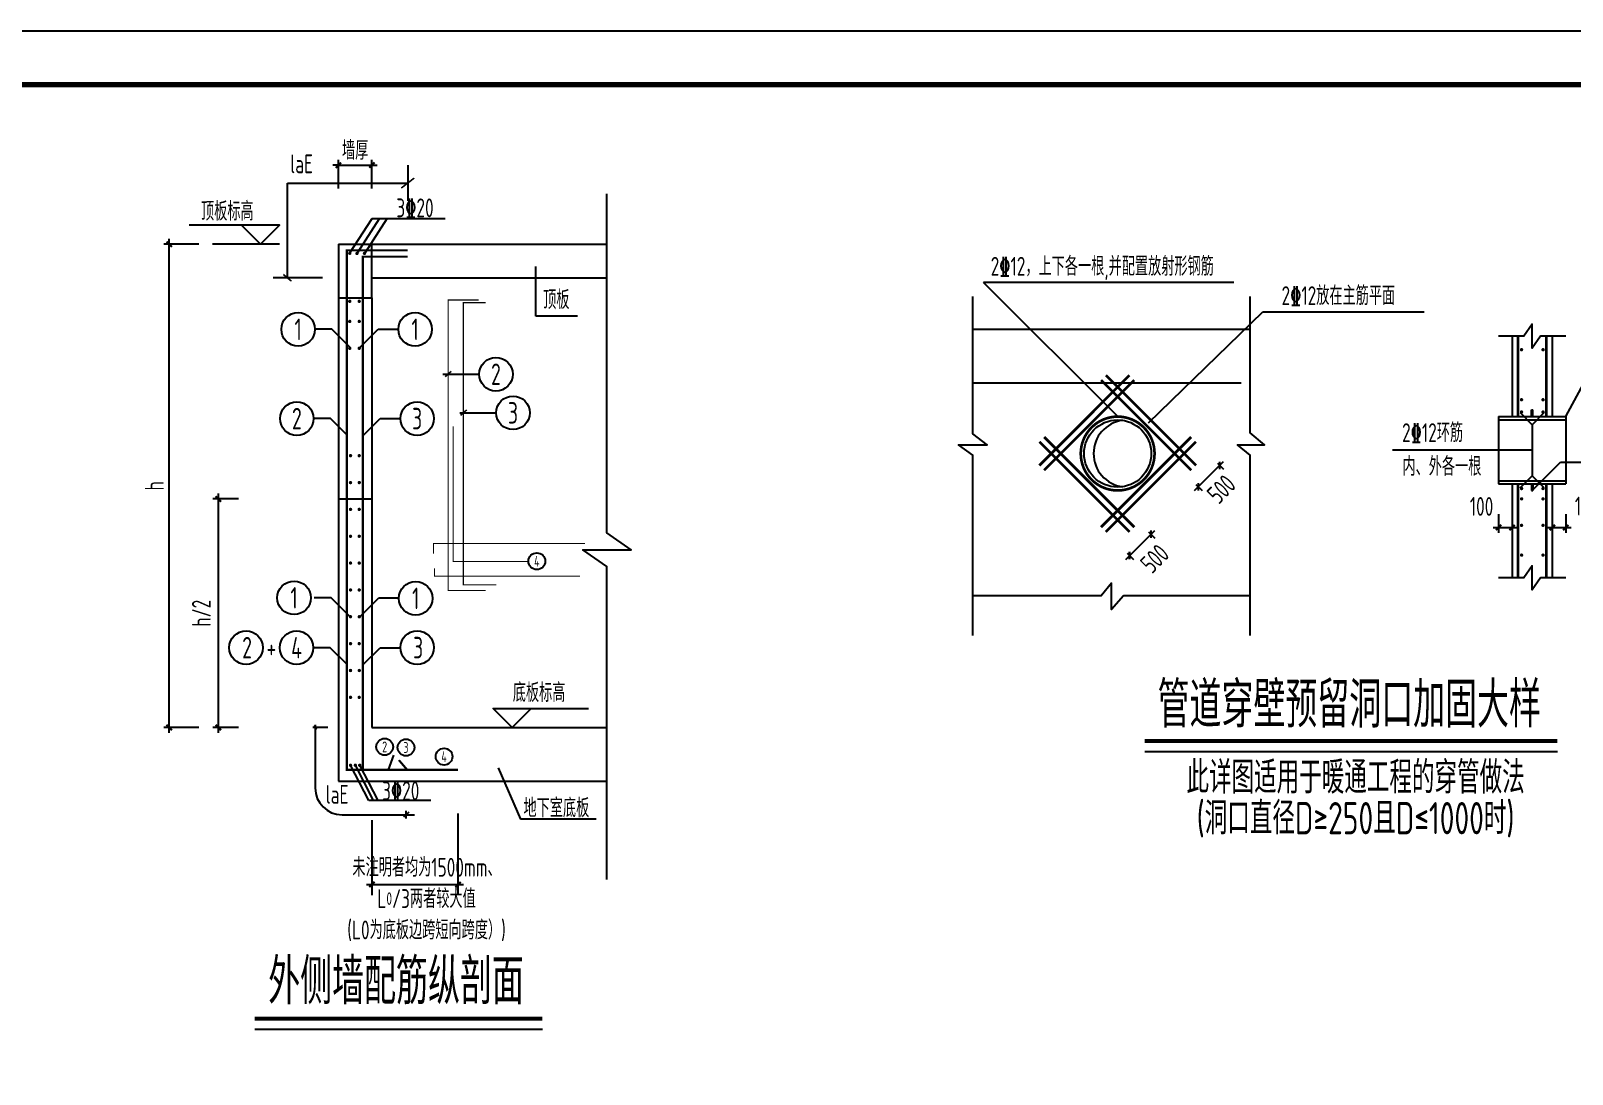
# Model space of a CAD drawing. Header units: millimetres. Extents: x -47177 to 68020, y 521003 to 580403.
# Drawn here: x 9048 to 37753, y 560974 to 580403 of the extents above; entities that cross this region are included whole.
import ezdxf
from ezdxf.enums import TextEntityAlignment as Align

# ---------------------------------------------------------------- set-up
doc = ezdxf.new("R2010")
doc.units = ezdxf.units.MM
doc.header["$LTSCALE"] = 1000
doc.header["$PDMODE"] = 35
doc.header["$PDSIZE"] = 200
doc.linetypes.add('DASHEDX2', pattern=[1.5, 1, -0.5])
doc.linetypes.add('HIDDEN', pattern=[7, 5, -2])
for name, color, linetype in [('DIM', 4, 'Continuous'), ('TEXT', 7, 'Continuous'), ('图框', 4, 'Continuous')]:
    doc.layers.add(name, color=color, linetype=linetype)
doc.layers.add('REIN', color=1, linetype='Continuous', lineweight=18)
doc.styles.add('TSSD_Dimension', font='Tssdeng.shx', dxfattribs={"width": 0.7, "bigfont": 'hztxt.shx'})
doc.styles.add('TSSD_REIN', font='Tssdeng.shx', dxfattribs={"width": 0.7, "bigfont": 'hztxt.shx'})
doc.dimstyles.new('TSSD_100_100', dxfattribs={"dimtxt": 300, "dimasz": 100, "dimexe": 100, "dimexo": 250, "dimgap": 100, "dimtad": 1, "dimdec": 0, "dimzin": 0, "dimdsep": 46, "dimtxsty": 'TSSD_Dimension', "dimblk": 'ARCHTICK', "dimcen": 0, "dimdle": 100, "dimclrt": 7, "dimadec": 0, "dimazin": 0, "dimtfac": 1, "dimtdec": 0, "dimtix": 1, "dimtmove": 2, "dimatfit": 3, "dimfxl": 1, "dimtolj": 1, "dimtzin": 0, "dimarcsym": 0})

# ---------------------------------------------------------------- blocks, each defined once
blk = doc.blocks.new('_ArchTick')
at = {"color": 0, "linetype": 'ByBlock', "const_width": 0.4}
blk.add_lwpolyline([(-0.5, -0.5), (0.5, 0.5)], dxfattribs=at)
blk = doc.blocks.new('*D3')
at = {"layer": 'Defpoints', "color": 0}
for p in [(37383, 571655), (37633, 571655), (37633, 571153)]:
    blk.add_point(p, dxfattribs=at)
at = {"layer": 'DIM', "color": 0, "lineweight": -2}
for p, q in [((37383, 571405), (37383, 571053)), ((37633, 571405), (37633, 571053)), ((37283, 571153), (37733, 571153))]:
    blk.add_line(p, q, dxfattribs=at)
at = {"layer": 'DIM', "color": 0, "lineweight": -2, "xscale": 100, "yscale": 100, "zscale": 100, "rotation": 180}
blk.add_blockref('_ArchTick', (37383, 571153), dxfattribs=at)
at = {"layer": 'DIM', "color": 0, "lineweight": -2, "xscale": 100, "yscale": 100, "zscale": 100}
blk.add_blockref('_ArchTick', (37633, 571153), dxfattribs=at)
at = {"layer": 'DIM', "color": 7, "insert": (38023, 571553), "char_height": 350, "attachment_point": 5, "style": 'TSSD_Dimension'}
blk.add_mtext('\\A1;100', dxfattribs=at)
blk = doc.blocks.new('*D4')
at = {"layer": 'Defpoints', "color": 0}
for p in [(36383, 571655), (36633, 571655), (36633, 571153)]:
    blk.add_point(p, dxfattribs=at)
at = {"layer": 'DIM', "color": 0, "lineweight": -2}
for p, q in [((36383, 571405), (36383, 571053)), ((36633, 571405), (36633, 571053)), ((36283, 571153), (36733, 571153))]:
    blk.add_line(p, q, dxfattribs=at)
at = {"layer": 'DIM', "color": 0, "lineweight": -2, "xscale": 100, "yscale": 100, "zscale": 100, "rotation": 180}
blk.add_blockref('_ArchTick', (36383, 571153), dxfattribs=at)
at = {"layer": 'DIM', "color": 0, "lineweight": -2, "xscale": 100, "yscale": 100, "zscale": 100}
blk.add_blockref('_ArchTick', (36633, 571153), dxfattribs=at)
at = {"layer": 'DIM', "color": 7, "insert": (36066, 571546), "char_height": 350, "attachment_point": 5, "style": 'TSSD_Dimension'}
blk.add_mtext('\\A1;100', dxfattribs=at)
blk = doc.blocks.new('*D5')
at = {"layer": 'Defpoints', "color": 0}
for p in [(30968, 572531), (30570, 572133), (31189, 572310)]:
    blk.add_point(p, dxfattribs=at)
at = {"layer": 'DIM', "color": 0, "lineweight": -2}
for p, q in [((30721, 571842), (31260, 572381)), ((31145, 572354), (31260, 572239)), ((30747, 571956), (30862, 571842))]:
    blk.add_line(p, q, dxfattribs=at)
at = {"layer": 'DIM', "color": 0, "lineweight": -2, "xscale": 100, "yscale": 100, "zscale": 100}
for p, rotation in [((31189, 572310), 45), ((30791, 571912), 225)]:
    blk.add_blockref('_ArchTick', p, dxfattribs=dict(at, rotation=rotation))
at = {"layer": 'DIM', "color": 7, "insert": (31220, 571867), "char_height": 350, "attachment_point": 5, "rotation": 45, "style": 'TSSD_Dimension'}
blk.add_mtext('\\A1;500', dxfattribs=at)
blk = doc.blocks.new('*D6')
at = {"layer": 'Defpoints', "color": 0}
for p in [(29687, 571249), (29908, 571028), (29289, 570852)]:
    blk.add_point(p, dxfattribs=at)
at = {"layer": 'DIM', "color": 0, "lineweight": -2}
for p, q in [((29439, 570560), (29978, 571099)), ((29863, 571073), (29978, 570958)), ((29466, 570675), (29581, 570560))]:
    blk.add_line(p, q, dxfattribs=at)
at = {"layer": 'DIM', "color": 0, "lineweight": -2, "xscale": 100, "yscale": 100, "zscale": 100}
for p, rotation in [((29908, 571028), 45), ((29510, 570631), 225)]:
    blk.add_blockref('_ArchTick', p, dxfattribs=dict(at, rotation=rotation))
at = {"layer": 'DIM', "color": 7, "insert": (29979, 570574), "char_height": 350, "attachment_point": 5, "rotation": 45, "style": 'TSSD_Dimension'}
blk.add_mtext('\\A1;500', dxfattribs=at)
blk = doc.blocks.new('*D33')
at = {"layer": 'Defpoints', "color": 0}
for p in [(15400, 565902), (17003, 566031), (17003, 564505)]:
    blk.add_point(p, dxfattribs=at)
at = {"layer": 'DIM', "color": 0, "lineweight": -2}
for p, q in [((17003, 565831), (17003, 564305)), ((15400, 565702), (15400, 564305)), ((15300, 564505), (17103, 564505))]:
    blk.add_line(p, q, dxfattribs=at)
at = {"layer": 'DIM', "color": 0, "lineweight": -2, "xscale": 100, "yscale": 100, "zscale": 100, "rotation": 180}
blk.add_blockref('_ArchTick', (15400, 564505), dxfattribs=at)
at = {"layer": 'DIM', "color": 0, "lineweight": -2, "xscale": 100, "yscale": 100, "zscale": 100}
blk.add_blockref('_ArchTick', (17003, 564505), dxfattribs=at)
at = {"layer": 'DIM', "color": 7, "insert": (16417, 564226), "char_height": 350, "attachment_point": 5, "style": 'TSSD_Dimension'}
blk.add_mtext('\\A1;未注明者均为1500mm、\\PL{\\H0.6667x;0}/3两者较大值\\P(L0为底板边跨短向跨度）)', dxfattribs=at)
blk = doc.blocks.new('*D34')
at = {"layer": 'Defpoints', "color": 0}
for p in [(11624, 576429), (12426, 576429), (12426, 567429)]:
    blk.add_point(p, dxfattribs=at)
at = {"layer": 'DIM', "color": 0, "lineweight": -2}
for p, q in [((12176, 576429), (11524, 576429)), ((11624, 567329), (11624, 576529)), ((12176, 567429), (11524, 567429))]:
    blk.add_line(p, q, dxfattribs=at)
at = {"layer": 'DIM', "color": 0, "lineweight": -2, "xscale": 100, "yscale": 100, "zscale": 100}
for p, rotation in [((11624, 576429), 90), ((11624, 567429), 270)]:
    blk.add_blockref('_ArchTick', p, dxfattribs=dict(at, rotation=rotation))
at = {"layer": 'DIM', "color": 7, "insert": (11349, 571929), "char_height": 350, "attachment_point": 5, "rotation": 90, "style": 'TSSD_Dimension'}
blk.add_mtext('\\A1;h', dxfattribs=at)
blk = doc.blocks.new('*D35')
at = {"layer": 'Defpoints', "color": 0}
for p in [(12540, 571685), (13165, 571685), (13165, 567429)]:
    blk.add_point(p, dxfattribs=at)
at = {"layer": 'DIM', "color": 0, "lineweight": -2}
for p, q in [((12915, 571685), (12440, 571685)), ((12540, 567329), (12540, 571785)), ((12915, 567429), (12440, 567429))]:
    blk.add_line(p, q, dxfattribs=at)
at = {"layer": 'DIM', "color": 0, "lineweight": -2, "xscale": 100, "yscale": 100, "zscale": 100}
for p, rotation in [((12540, 571685), 90), ((12540, 567429), 270)]:
    blk.add_blockref('_ArchTick', p, dxfattribs=dict(at, rotation=rotation))
at = {"layer": 'DIM', "color": 7, "insert": (12224, 569557), "char_height": 350, "attachment_point": 5, "rotation": 90, "style": 'TSSD_Dimension'}
blk.add_mtext('\\A1;h/2', dxfattribs=at)
blk = doc.blocks.new('*D36')
at = {"layer": 'Defpoints', "color": 0}
for p in [(15400, 577901), (14775, 577214), (15400, 577214)]:
    blk.add_point(p, dxfattribs=at)
at = {"layer": 'DIM', "color": 0, "lineweight": -2}
for p, q in [((14775, 577901), (14675, 577901)), ((14775, 577464), (14775, 578001)), ((14775, 577901), (15400, 577901)), ((15400, 577464), (15400, 578001)), ((15400, 577901), (15500, 577901))]:
    blk.add_line(p, q, dxfattribs=at)
at = {"layer": 'DIM', "color": 0, "lineweight": -2, "xscale": 100, "yscale": 100, "zscale": 100}
blk.add_blockref('_ArchTick', (14775, 577901), dxfattribs=at)
at = {"layer": 'DIM', "color": 0, "lineweight": -2, "xscale": 100, "yscale": 100, "zscale": 100, "rotation": 180}
blk.add_blockref('_ArchTick', (15400, 577901), dxfattribs=at)
at = {"layer": 'DIM', "color": 7, "insert": (15088, 578176), "char_height": 350, "attachment_point": 5, "style": 'TSSD_Dimension'}
blk.add_mtext('\\A1;墙厚', dxfattribs=at)
blk = doc.blocks.new('A$C35F87531')
at = {"layer": '图框'}
blk.add_lwpolyline([(0, 0), (0, 59400), (84100, 59400), (84100, 0)], close=True, dxfattribs=at)
at = {"layer": '图框', "const_width": 100}
blk.add_lwpolyline([(2500, 1000), (83100, 1000), (83100, 58400), (2500, 58400)], close=True, dxfattribs=at)

msp = doc.modelspace()

# ---------------------------------------------------------------- linework, layer by layer
for p, q in [((14775.4, 576428.5), (19775.4, 576428.5)), ((14775.4, 576428.5), (14775.4, 566428.4)), ((15400.4, 575803.5), (15400.4, 576428.5)), ((15400.4, 575803.5), (19775.4, 575803.5)), ((15400.4, 575428.5), (15400.4, 575803.5)), ((15400.4, 575428.5), (15400.4, 567428.5)), ((26589.8, 574845.3), (31757.4, 574845.3)), ((36633.2, 574717.9), (36633.2, 573218)), ((37383.2, 574717.9), (37383.2, 573218)), ((36995.7, 573218), (36995.7, 573343)), ((36995.7, 573343), (37020.7, 573343)), ((37020.7, 573218), (37020.7, 573343)), ((36383.2, 573218), (36383.2, 571968)), ((36383.2, 573218), (37633.2, 573218)), ((36383.2, 573160.5), (37633.2, 573160.5)), ((37633.2, 573218), (37633.2, 571968)), ((36383.2, 572025.5), (37633.2, 572025.5)), ((36383.2, 571968), (37633.2, 571968)), ((36633.2, 571968), (36633.2, 570217.9)), ((36995.7, 571968), (36995.7, 571843)), ((36995.7, 571843), (37020.7, 571843)), ((37020.7, 571968), (37020.7, 571843)), ((37383.2, 571968), (37383.2, 570217.9)), ((15400.4, 567428.5), (19775.4, 567428.5)), ((16736.5, 567428.5), (18719.1, 567428.5)), ((14775.4, 566428.4), (19775.4, 566428.4))]:
    msp.add_line(p, q)
at = {"linetype": 'HIDDEN', "ltscale": 0.3}
msp.add_line((14775.4, 575428.5), (15400.4, 575428.5), dxfattribs=at)
at = {"linetype": 'HIDDEN'}
msp.add_line((26589.8, 573845.3), (31757.4, 573845.3), dxfattribs=at)
at = {"linetype": 'DASHEDX2'}
msp.add_line((14775.4, 571685.3), (15400.4, 571685.3), dxfattribs=at)
for points in [[(19775.4, 564595.9), (19775.4, 570428.5), (19325.4, 570741), (20225.4, 570741), (19775.4, 571053.5), (19775.4, 577366.7)], [(26589.8, 569143.6), (26589.8, 572502.3), (26322.2, 572693.3), (26857.4, 572693.3), (26589.8, 572899.5), (26589.8, 575457.4)], [(31757.4, 569143.6), (31757.4, 572502.3), (31520.2, 572693.3), (32025, 572693.3), (31757.4, 572914.6), (31757.4, 575457.4)], [(37633.2, 574717.9), (37164.5, 574717.9), (37008.2, 574492.9), (37008.2, 574942.9), (36852, 574717.9), (36383.2, 574718)], [(37633.2, 570217.9), (37164.5, 570217.9), (37008.2, 569992.9), (37008.2, 570442.9), (36852, 570217.9), (36383.2, 570218)], [(31757.4, 569881.5), (29394.5, 569881.5), (29173.2, 569628.9), (29173.2, 570118.9), (28982.3, 569881.5), (26589.8, 569881.5)]]:
    msp.add_lwpolyline(points)
at = {"const_width": 50}
msp.add_lwpolyline([(28601.3, 572531, 1), (29976.3, 572531, 1)], format="xyb", close=True, dxfattribs=at)
msp.add_circle((29288.8, 572531), 625)
msp.add_arc((29464.9, 572531), 625, 98.09643, 261.90357)
at = {"layer": 'DIM'}
for p, q in [((16067.4, 577900.6), (16067.4, 577235.1)), ((13825.7, 577567.9), (16067.4, 577567.9)), ((13825.7, 575803.5), (13825.7, 577567.9)), ((14479.8, 575803.5), (13559.1, 575803.5)), ((14578.4, 567428.5), (14298.7, 567428.5)), ((14313.2, 567451.6), (14375.5, 567405.7)), ((14343.7, 567481.9), (14343.7, 566303.7)), ((14843.7, 565803.7), (16191.6, 565803.7)), ((16086.9, 565855), (15987.3, 565761.5)), ((16032, 565878.3), (16032, 565732.4))]:
    msp.add_line(p, q, dxfattribs=at)
at = {"layer": 'DIM', "const_width": 30}
for points in [[(15947.2, 577474.9), (16187.6, 577660.9)], [(13749.9, 575866.4), (13901.5, 575740.7)]]:
    msp.add_lwpolyline(points, dxfattribs=at)
at = {"layer": 'DIM'}
msp.add_arc((14843.7, 566303.7), 500, 180, 270, dxfattribs=at)
at = {"layer": 'REIN'}
for points, const_width in [([(16067.4, 576315.1), (14933.3, 576315.1), (14933.3, 566640.4), (17003.2, 566640.4)], 40), ([(15229.8, 566640.4), (15229.8, 576195.6), (16066.3, 576195.6)], 40), ([(17389.4, 575390.9), (16822.4, 575390.9), (16822.4, 569983), (17519.1, 569983)], 20), ([(17715, 570084.7), (17102.7, 570084.7), (17102.7, 575340.5), (17521, 575340.5)], 20), ([(36745.7, 574717.9), (36745.7, 573218)], 50), ([(37270.7, 574717.9), (37270.7, 573218)], 50), ([(29509.8, 573989.4), (27830.4, 572310)], 50), ([(29598.2, 573901), (27918.8, 572221.6)], 50), ([(28979.5, 573901), (30658.9, 572221.6)], 50), ([(29067.9, 573989.4), (30747.3, 572310)], 50), ([(16914.1, 573039.5), (16914.1, 573039.5), (16914.1, 570521.9), (18315.5, 570521.9)], 20), ([(29509.8, 571072.5), (27830.4, 572751.9)], 50), ([(29598.2, 571160.9), (27918.8, 572840.3)], 50), ([(28979.5, 571160.9), (30658.9, 572840.3)], 50), ([(29067.9, 571072.5), (30747.3, 572751.9)], 50), ([(36745.7, 571968), (36745.7, 570217.9)], 50), ([(37270.7, 571968), (37270.7, 570217.9)], 50), ([(19368, 570856.8), (16549.2, 570856.8), (16549.2, 570666.5), (16549.2, 570666.5)], 20), ([(16566.4, 570391), (16566.4, 570246.8), (19276.2, 570246.8)], 20), ([(15902.4, 566822.3), (16057.6, 566640.4), (15229.8, 566640.4)], 40)]:
    msp.add_lwpolyline(points, dxfattribs=dict(at, const_width=const_width))
at = {"layer": 'REIN', "const_width": 31.2}
for points in [[(14972.9, 576260.2, -1), (15004.2, 576260.2, -1)], [(15105.7, 576257.8, -1), (15137, 576257.8, -1)], [(15276.6, 576257.8, 1), (15245.4, 576257.8, 1)], [(14971.6, 575366, -1), (15002.9, 575366, -1)], [(15179.2, 575366, 1), (15147.9, 575366, 1)], [(14971.6, 574991, -1), (15002.9, 574991, -1)], [(15179.2, 574991, 1), (15147.9, 574991, 1)], [(14971.6, 574491, -1), (15002.9, 574491, -1)], [(15179.2, 574491, 1), (15147.9, 574491, 1)], [(36795.2, 574464.8, 1), (36826.4, 574464.8, 1)], [(37195.2, 574464.8, 1), (37226.5, 574464.8, 1)], [(36795.2, 573532.9, 1), (36826.4, 573532.9, 1)], [(37195.2, 573532.9, 1), (37226.5, 573532.9, 1)], [(36795.2, 573304.5, 1), (36826.4, 573304.5, 1)], [(37195.2, 573304.5, 1), (37226.5, 573304.5, 1)], [(14985.6, 572491, -1), (15016.9, 572491, -1)], [(15179.2, 572491, 1), (15147.9, 572491, 1)], [(14985.6, 571991, -1), (15016.9, 571991, -1)], [(15179.2, 571991, 1), (15147.9, 571991, 1)], [(36795.2, 571879.2, 1), (36826.4, 571879.2, 1)], [(37195.2, 571879.2, 1), (37226.5, 571879.2, 1)], [(36795.2, 571687.4, 1), (36826.4, 571687.4, 1)], [(37195.2, 571687.4, 1), (37226.5, 571687.4, 1)], [(14985.6, 571491, -1), (15016.9, 571491, -1)], [(15179.2, 571491, 1), (15147.9, 571491, 1)], [(14985.6, 570991, -1), (15016.9, 570991, -1)], [(15179.2, 570991, 1), (15147.9, 570991, 1)], [(36795.2, 571194, 1), (36826.4, 571194, 1)], [(37195.2, 571194, 1), (37226.5, 571194, 1)], [(14985.6, 570491, -1), (15016.9, 570491, -1)], [(15179.2, 570491, 1), (15147.9, 570491, 1)], [(36795.2, 570639.3, 1), (36826.4, 570639.3, 1)], [(37195.2, 570639.3, 1), (37226.5, 570639.3, 1)], [(14985.6, 569991, -1), (15016.9, 569991, -1)], [(15179.2, 569991, 1), (15147.9, 569991, 1)], [(14985.6, 569491, -1), (15016.9, 569491, -1)], [(15179.2, 569491, 1), (15147.9, 569491, 1)], [(14985.6, 568991, -1), (15016.9, 568991, -1)], [(15179.2, 568991, 1), (15147.9, 568991, 1)], [(14985.6, 568491, -1), (15016.9, 568491, -1)], [(15179.2, 568491, 1), (15147.9, 568491, 1)], [(14985.6, 567991, -1), (15016.9, 567991, -1)], [(15179.2, 567991, 1), (15147.9, 567991, 1)], [(14985.6, 566726.2, -1), (15016.9, 566726.2, -1)], [(15075.7, 566726.2, -1), (15106.9, 566726.2, -1)], [(15188.7, 566726.2, 1), (15157.4, 566726.2, 1)]]:
    msp.add_lwpolyline(points, format="xyb", close=True, dxfattribs=at)
at = {"layer": 'TEXT'}
for p, q in [((15396.8, 576904.1), (14983.2, 576261.7)), ((15536.1, 576904.1), (15122.6, 576261.7)), ((15678.6, 576904.1), (15265.1, 576261.7)), ((16764.5, 576904.1), (15396.8, 576904.1)), ((13680.8, 576428.5), (12430.8, 576428.5)), ((18454.4, 575089.1), (18454.4, 576013.1)), ((29288.8, 573218.5), (26789, 575718.3)), ((31452.7, 575718.3), (26789, 575718.3)), ((19229.7, 575089.1), (18454.4, 575089.1)), ((29863.4, 573105.5), (31991.5, 575171.5)), ((31991.5, 575171.5), (34995.6, 575171.5)), ((14650.7, 574844.6), (14338.2, 574844.6)), ((15004.3, 574491), (14650.7, 574844.6)), ((15163.5, 574491), (15517.1, 574844.6)), ((15517.1, 574844.6), (15892.1, 574844.6)), ((37633.2, 573218), (38163.5, 574192.9)), ((16720.7, 574007.7), (17396.8, 574007.7)), ((17039.1, 573288.7), (17715.2, 573288.7)), ((36783.2, 573293), (37008.2, 573068)), ((37233.2, 573293), (37008.2, 573068)), ((14626.9, 573182), (14314.4, 573182)), ((14942.9, 572866), (14626.9, 573182)), ((15238.5, 572866), (15554.6, 573182)), ((15554.6, 573182), (15929.6, 573182)), ((37008.2, 573068), (37008.2, 572118)), ((37008.2, 572593), (34407.1, 572593)), ((36783.2, 571893), (37008.2, 572118)), ((37008.2, 571843), (37538.5, 572373.3)), ((37233.2, 571893), (37008.2, 572118)), ((37538.5, 572373.3), (41034, 572373.3)), ((14639, 569844.6), (14326.5, 569844.6)), ((14992.6, 569491), (14639, 569844.6)), ((15174.4, 569491), (15528, 569844.6)), ((15528, 569844.6), (15903, 569844.6)), ((14621, 568915.8), (14308.5, 568915.8)), ((14937, 568599.8), (14621, 568915.8)), ((15238.8, 568599.8), (15554.8, 568915.8)), ((15554.8, 568915.8), (15929.8, 568915.8)), ((29794.5, 566979.5), (37480.1, 566979.5)), ((15340.8, 566069.7), (15001.3, 566726.2)), ((15432.1, 566069.7), (15092.6, 566726.2)), ((15516.6, 566069.7), (15177.1, 566726.2)), ((15706.6, 566640.4), (15808.3, 566912.4)), ((17748.4, 566681), (18167.4, 565722.2)), ((16499, 566069.7), (15340.8, 566069.7)), ((19578, 565722.2), (18167.4, 565722.2)), ((13217.1, 561810.6), (18576.5, 561810.6))]:
    msp.add_line(p, q, dxfattribs=at)
for points in [[(12973.7, 576782.1), (13327.2, 576428.5), (13680.8, 576782.1), (11997.4, 576782.1)], [(18365.1, 567782.1), (18011.6, 567428.5), (17658, 567782.1), (19435.6, 567782.1)]]:
    msp.add_lwpolyline(points, dxfattribs=at)
for points, const_width in [([(16878.4, 574062.8), (16763, 573961.4)], 30), ([(17165.5, 573343.8), (17050.1, 573242.4)], 30), ([(29794.5, 567178.4), (37480.1, 567178.4)], 75), ([(13217.1, 562009.5), (18576.5, 562009.5)], 75)]:
    msp.add_lwpolyline(points, dxfattribs=dict(at, const_width=const_width))
for centre, radius in [((14025.7, 574844.6), 312.5), ((16204.6, 574844.6), 312.5), ((17709.3, 574007.7), 312.5), ((18027.7, 573288.7), 312.5), ((14001.9, 573182), 312.5), ((16242.1, 573182), 312.5), ((18471.7, 570525.4), 156.2), ((13950.5, 569844.6), 312.5), ((16215.3, 569834.3), 312.5), ((13056, 568915.8), 312.5), ((13996, 568915.8), 312.5), ((16242.3, 568917.3), 312.5), ((15637.1, 567068.7), 156.2), ((16034.6, 567057.1), 156.2), ((16743.5, 566887.1), 156.2)]:
    msp.add_circle(centre, radius, dxfattribs=at)

# ---------------------------------------------------------------- block references
at = {"layer": '图框'}
msp.add_blockref('A$C35F87531', (-16079.8, 521002.7), dxfattribs=at)

# ---------------------------------------------------------------- texts
at = {"layer": 'TEXT', "style": 'TSSD_REIN', "width": 0.7}
msp.add_text('laE', height=350, dxfattribs=at).set_placement((14091.4, 577926), align=Align.MIDDLE_CENTER)
for s, p in [('3\x8420', (15855, 576931.4)), ('2%%13212，上下各一根,并配置放射形钢筋', (26924.4, 575843.3)), ('顶板', (18589.1, 575219.6)), ('2%%13212放在主筋平面', (32340.9, 575296.5)), ('2%%13212环筋', (34585.6, 572745.1)), ('内、外各一根', (34592.1, 572117)), ('3%%13220', (15589.4, 566074.3)), ('laE', (14539.8, 566009.3)), ('地下室底板', (18222.6, 565756.9))]:
    msp.add_text(s, height=350, dxfattribs=at).set_placement(p)
for s, p in [('顶板标高', (13197.4, 576868.8)), ('底板标高', (19003.3, 567904.9))]:
    msp.add_text(s, height=350, dxfattribs=at).set_placement(p, align=Align.RIGHT)
for s, height, p in [('1', 400, (14025.7, 574844.6)), ('1', 400, (16204.6, 574844.6)), ('2', 400, (17709.3, 574007.7)), ('2', 400, (14001.9, 573182)), ('3', 400, (16242.1, 573182)), ('3', 400, (18027.7, 573288.7)), ('4', 200, (18471.7, 570525.4)), ('1', 400, (13950.5, 569844.6)), ('1', 400, (16215.3, 569834.3)), ('2', 400, (13074.7, 568915.8)), ('+', 400, (13527.6, 568915.8)), ('4', 400, (13996, 568915.8)), ('3', 400, (16261.1, 568917.3)), ('2', 200, (15637.1, 567068.7)), ('3', 200, (16034.6, 567057.1)), ('4', 200, (16743.5, 566887.1))]:
    msp.add_text(s, height=height, dxfattribs=at).set_placement(p, align=Align.MIDDLE)
for s, height, p in [('管道穿壁预留洞口加固大样', 850, (33601.9, 567428.7)), ('此详图适用于暖通工程的穿管做法', 600, (33719.6, 566199.1)), ('(洞口直径D≥250且D≤1000时)', 600, (33719.6, 565441.3)), ('外侧墙配筋纵剖面', 850, (15849.1, 562276.3))]:
    msp.add_text(s, height=height, dxfattribs=at).set_placement(p, align=Align.CENTER)

# ---------------------------------------------------------------- dimensions: what is measured, and where the dimension line sits
at = {"layer": 'DIM'}
for p1, p2, distance, text, picture, middle in [((14775.4, 577213.6), (15400.4, 577213.6), 687.1, '墙厚', '*D36', (15087.9, 578175.7)), ((12426, 567428.5), (12426, 576428.5), 802.4, 'h', '*D34', (11348.6, 571928.5)), ((13164.5, 567428.5), (13164.5, 571685.3), 625, 'h/2', '*D35', (12224.1, 569556.9))]:
    dim = msp.add_aligned_dim(p1=p1, p2=p2, distance=distance, text=text, dimstyle='TSSD_100_100', override={"dimtxt": 350}, dxfattribs=at)
    dim.commit()
    dim.dimension.update_dxf_attribs({"geometry": picture, "text_midpoint": middle})
for base, p1, p2, angle, text, picture, middle in [((31189.2, 572310), (30570.5, 572133.2), (30968.2, 572531), 45, '500', '*D5', (31220.1, 571866.9)), ((36633.2, 571153.3), (36383.2, 571655.5), (36633.2, 571655.5), 0, '100', '*D4', (36066.2, 571546.1)), ((37633.2, 571153.3), (37383.2, 571655.5), (37633.2, 571655.5), 0, '100', '*D3', (38022.9, 571552.6)), ((29907.6, 571028.4), (29288.8, 570851.6), (29686.6, 571249.3), 45, '500', '*D6', (29979.1, 570573.6))]:
    dim = msp.add_linear_dim(base=base, p1=p1, p2=p2, angle=angle, text=text, dimstyle='TSSD_100_100', override={"dimtxt": 350}, dxfattribs=at)
    dim.commit()
    dim.dimension.update_dxf_attribs({"geometry": picture, "text_midpoint": middle, "dimtype": 161})
dim = msp.add_linear_dim(base=(17003.2, 564504.9), p1=(15400.4, 565901.6), p2=(17003.2, 566031.5), text='未注明者均为1500mm、\\PL{\\H0.6667x;0}/3两者较大值\\P(L0为底板边跨短向跨度）)', dimstyle='TSSD_100_100', override={"dimtxt": 350, "dimexe": 200, "dimexo": 200}, dxfattribs=at)
dim.commit()
dim.dimension.update_dxf_attribs({"geometry": '*D33', "text_midpoint": (16416.6, 564226.4), "dimtype": 160})

doc.saveas('drawing.dxf')
